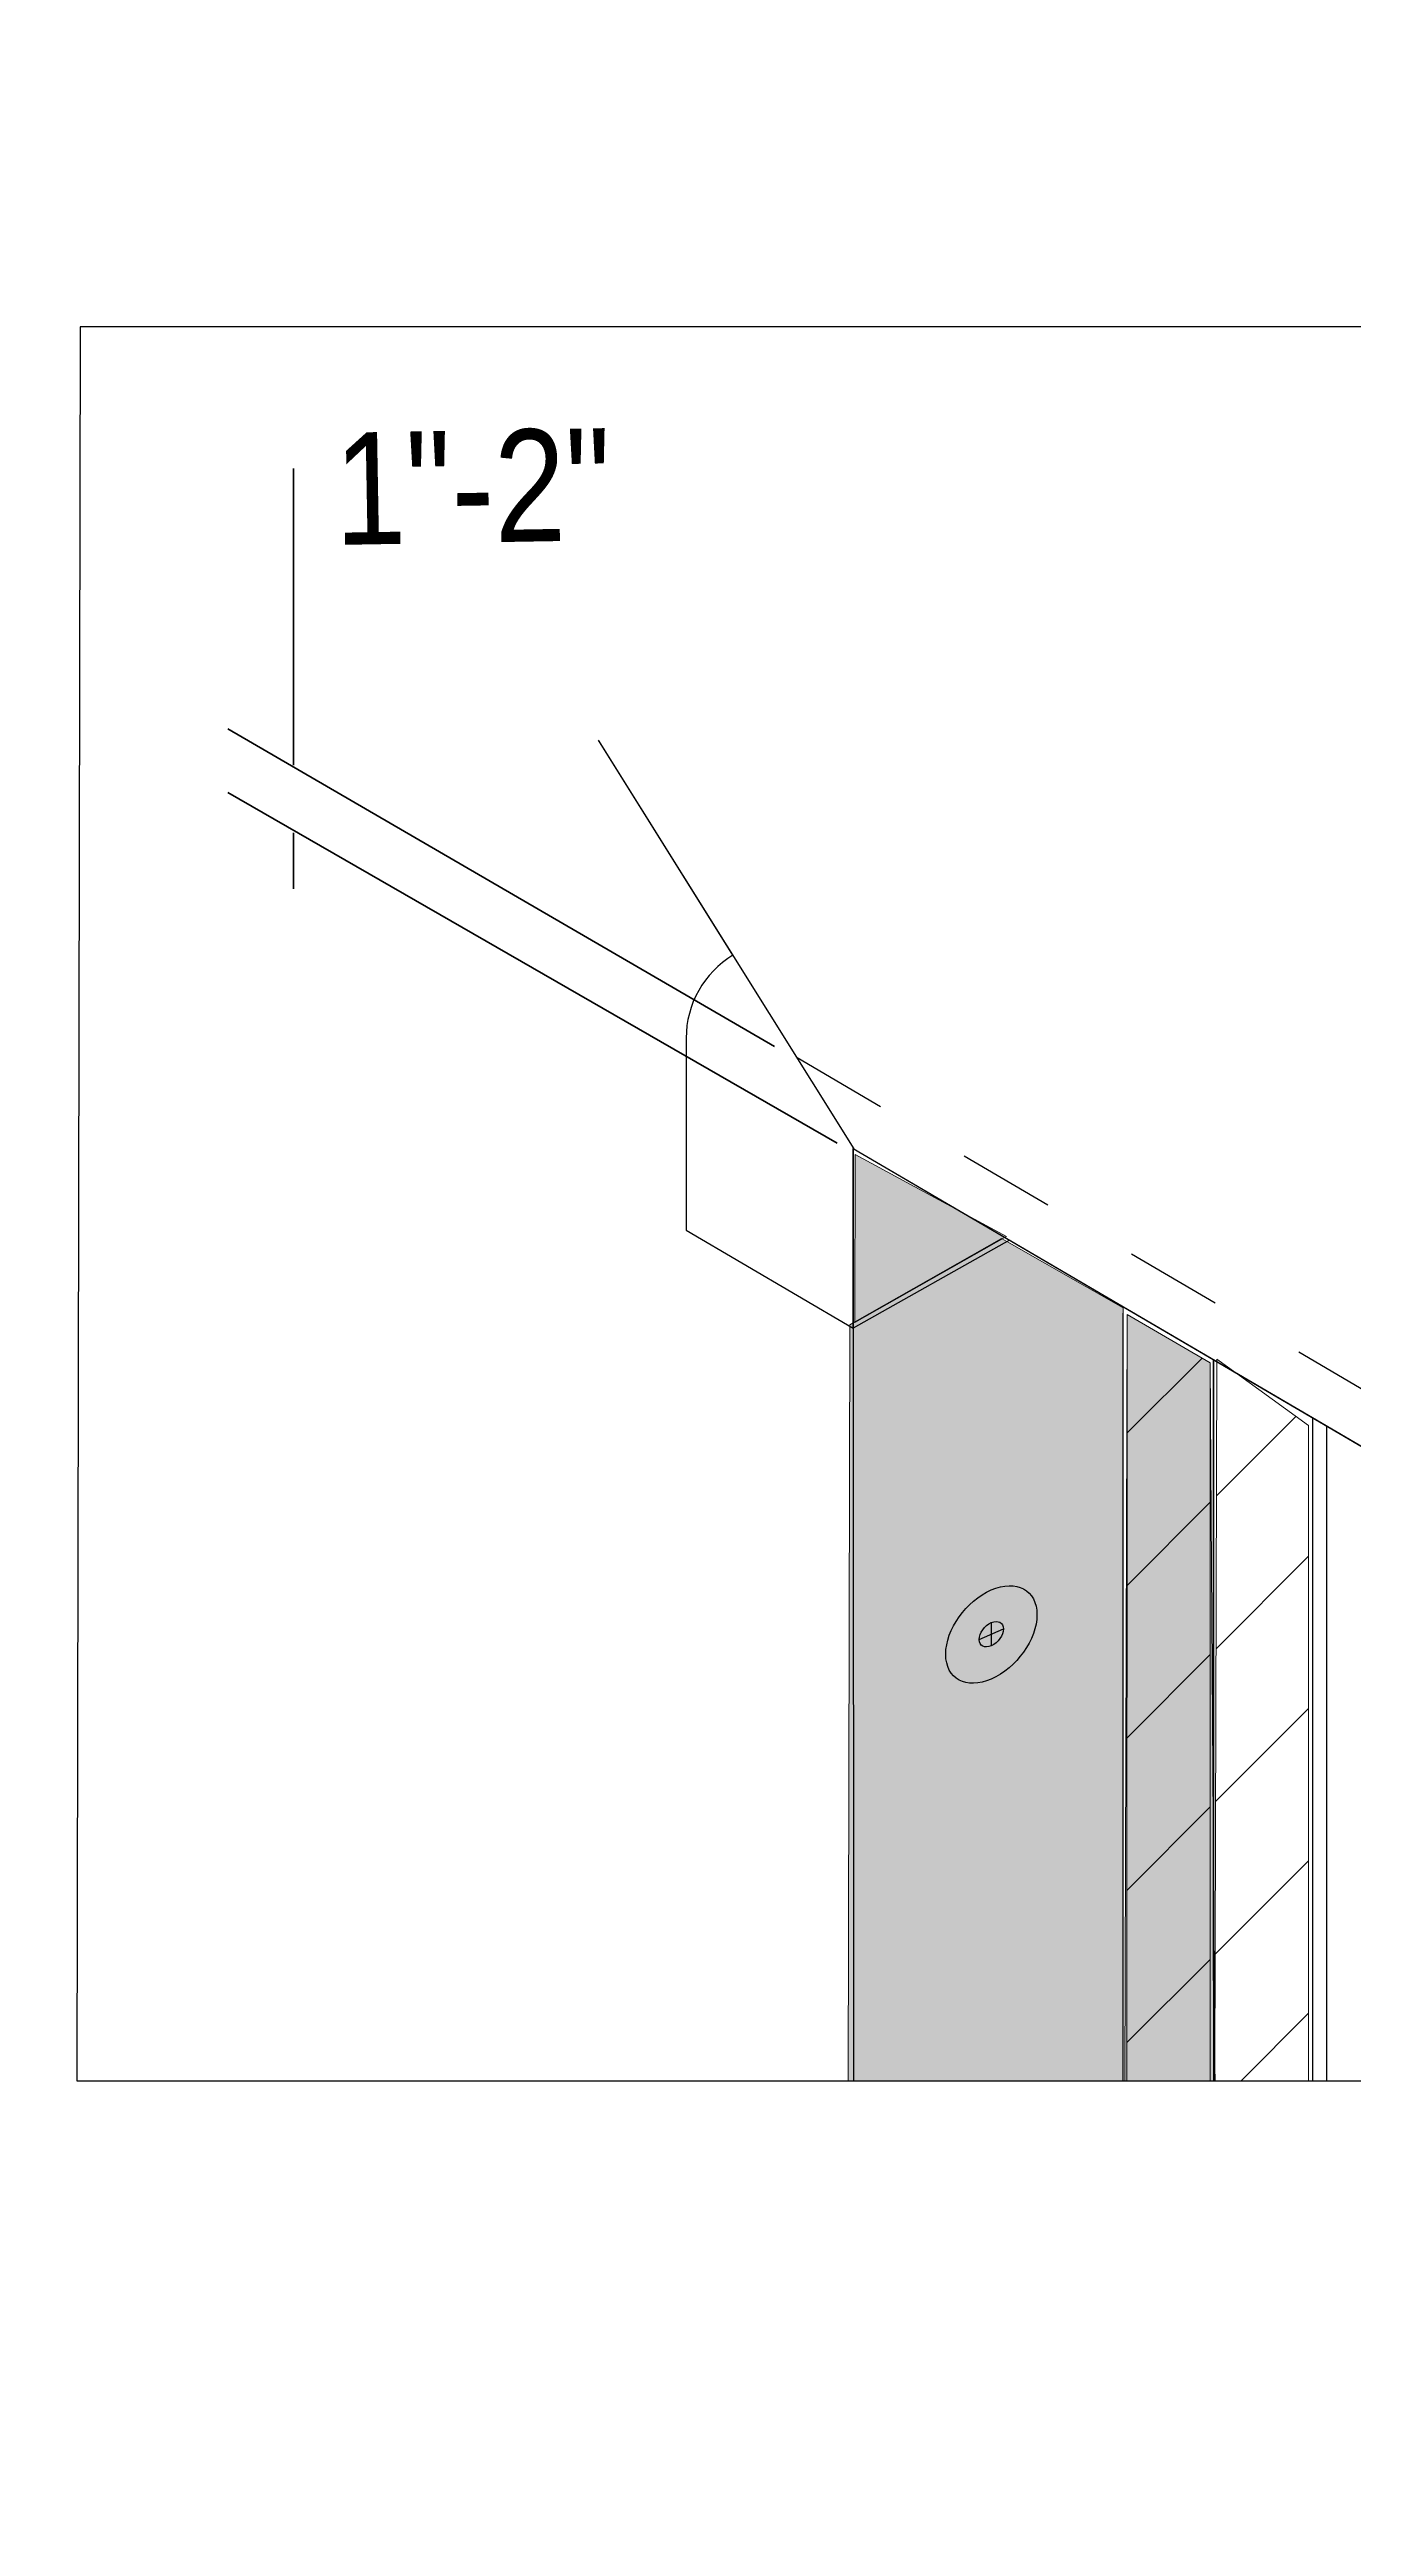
# Model space of a CAD drawing. Extents: x -1279 to 5791, y -3809 to 1769.
# Drawn here: x 3355.8 to 3476.9, y -2656 to -2426.1 of the extents above; entities that cross this region are included whole.
import ezdxf

# ---------------------------------------------------------------- set-up
doc = ezdxf.new("R2010")
doc.units = 0
doc.header["$MEASUREMENT"] = 0
doc.linetypes.add('AI-Linetype-69', pattern=[18, 9, -9])
doc.layers.add('G-ANNO-TTLB', color=7, linetype='Continuous', lineweight=0)
doc.layers.add('TYVEK', color=7, linetype='Continuous', lineweight=0)
pattern_1 = [(45, (0, 0), (-7.071067, 7.07107), [])]

# ---------------------------------------------------------------- blocks, each defined once
blk = doc.blocks.new('Block_317')
at = {"layer": 'TYVEK', "true_color": 0x003b71, "transparency": 33554687}
h = blk.add_hatch(color=156, dxfattribs=at)
h.dxf.hatch_style = 2
edge = h.paths.add_edge_path()
edge.add_spline(control_points=[(3443.28, -2577.36), (3445.62, -2576.34), (3447.52, -2573.67), (3447.52, -2571.38), (3447.52, -2569.1), (3445.62, -2568.06), (3443.28, -2569.08), (3440.95, -2570.09), (3439.05, -2572.76), (3439.05, -2575.05), (3439.05, -2577.34), (3440.95, -2578.37), (3443.28, -2577.36)], knot_values=[0, 0, 0, 0, 1, 1, 1, 2, 2, 2, 3, 3, 3, 4, 4, 4, 4], degree=3, periodic=0)
at = {"layer": 'TYVEK', "color": 18, "lineweight": 25, "true_color": 0x080808}
for p, q in [((3442.16, -2573.68), (3444.41, -2572.7)), ((3443.28, -2572.12), (3443.28, -2574.26))]:
    blk.add_line(p, q, dxfattribs=at)
at = {"layer": 'TYVEK', "color": 8, "lineweight": 25, "true_color": 0x808080}
for points in [[(3442.69, -2569.64)], [(3438.46, -2575.62)]]:
    blk.add_lwpolyline(points, dxfattribs=at)
at = {"layer": 'TYVEK', "color": 18, "lineweight": 25, "true_color": 0x000000}
blk.add_open_spline([(3443.28, -2577.36), (3445.62, -2576.34), (3447.52, -2573.67), (3447.52, -2571.38), (3447.52, -2569.1), (3445.62, -2568.06), (3443.28, -2569.08), (3440.95, -2570.09), (3439.05, -2572.76), (3439.05, -2575.05), (3439.05, -2577.34), (3440.95, -2578.37), (3443.28, -2577.36)], degree=3, knots=[0, 0, 0, 0, 1, 1, 1, 2, 2, 2, 3, 3, 3, 4, 4, 4, 4], dxfattribs=at)
at = {"layer": 'TYVEK', "color": 18, "lineweight": 25, "true_color": 0x080808}
blk.add_open_spline([(3443.28, -2574.26), (3443.9, -2573.99), (3444.41, -2573.29), (3444.41, -2572.7), (3444.41, -2572.11), (3443.9, -2571.85), (3443.28, -2572.12), (3442.66, -2572.39), (3442.16, -2573.09), (3442.16, -2573.68), (3442.16, -2574.27), (3442.66, -2574.53), (3443.28, -2574.26)], degree=3, knots=[0, 0, 0, 0, 1, 1, 1, 2, 2, 2, 3, 3, 3, 4, 4, 4, 4], dxfattribs=at)
blk = doc.blocks.new('Block_319')
at = {"layer": 'TYVEK', "true_color": 0xe6e7e8, "transparency": 33554610}
h = blk.add_hatch(color=254, dxfattribs=at)
h.dxf.hatch_style = 2
h.paths.add_polyline_path([(3463.61, -2548), (3463.6, -2614.64), (3455.88, -2614.64), (3455.9, -2543.5)])
at = {"layer": 'TYVEK', "true_color": 0x000000, "transparency": 33554687}
h = blk.add_hatch(dxfattribs=at)
h.set_pattern_fill('_U', color=18, scale=10, angle=45, style=2, pattern_type=0)
h.set_pattern_definition(pattern_1)
h.paths.add_polyline_path([(3463.61, -2548), (3463.6, -2614.64), (3455.88, -2614.64), (3455.9, -2543.5)])
at = {"layer": 'TYVEK'}
blk.add_lwpolyline([(3463.61, -2548), (3463.6, -2614.64), (3455.88, -2614.64), (3455.9, -2543.5)], close=True, dxfattribs=at)
blk.add_lwpolyline([(3463.61, -2548), (3463.6, -2614.64), (3455.88, -2614.64), (3455.9, -2543.5)], close=True, dxfattribs=at)
blk = doc.blocks.new('Block_318')
at = {"layer": 'TYVEK', "true_color": 0x808080, "transparency": 33554457}
h = blk.add_hatch(color=8, dxfattribs=at)
h.dxf.hatch_style = 2
h.paths.add_polyline_path([(3444.69, -2536.28), (3430.61, -2544.27), (3430.64, -2528.66)])
at = {"layer": 'TYVEK', "true_color": 0x808080, "transparency": 33554444}
h = blk.add_hatch(color=8, dxfattribs=at)
h.dxf.hatch_style = 2
h.paths.add_polyline_path([(3455.54, -2542.88), (3455.54, -2614.64), (3430, -2614.64), (3430.15, -2544.62), (3430.15, -2544.46), (3430.45, -2544.29), (3430.6, -2544.2), (3444.23, -2536.47), (3444.29, -2536.5), (3444.73, -2536.75)])
at = {"layer": 'TYVEK', "true_color": 0x808080, "transparency": 33554457}
h = blk.add_hatch(color=8, dxfattribs=at)
h.dxf.hatch_style = 2
h.paths.add_polyline_path([(3464.06, -2614.64), (3455.69, -2614.64), (3455.9, -2543.5), (3463.61, -2548), (3463.93, -2595.36), (3463.93, -2596.05), (3464.05, -2613.38)])
at = {"layer": 'TYVEK'}
for points in [[(3444.69, -2536.28), (3430.61, -2544.27), (3430.64, -2528.66)], [(3455.54, -2542.88), (3455.54, -2614.64), (3430, -2614.64), (3430.15, -2544.62), (3430.15, -2544.46), (3430.45, -2544.29), (3430.6, -2544.2), (3444.23, -2536.47), (3444.29, -2536.5), (3444.73, -2536.75)], [(3464.06, -2614.64), (3455.69, -2614.64), (3455.9, -2543.5), (3463.61, -2548), (3463.93, -2595.36), (3463.93, -2596.05), (3464.05, -2613.38)]]:
    blk.add_lwpolyline(points, close=True, dxfattribs=at)
blk.add_blockref('Block_319', (0, 0), dxfattribs=at)
blk = doc.blocks.new('Block_320')
at = {"layer": 'TYVEK', "color": 18, "lineweight": 25, "true_color": 0x000000}
for points in [[(3387.36, -2475.74)], [(3418.08, -2515.27)]]:
    blk.add_lwpolyline(points, dxfattribs=at)

msp = doc.modelspace()

# ---------------------------------------------------------------- hatches: boundary and pattern name
at = {"layer": 'G-ANNO-TTLB', "true_color": 0xff00ff, "transparency": 33554687}
h = msp.add_hatch(color=6, dxfattribs=at)
edge = h.paths.add_edge_path()
edge.add_spline(control_points=[(5472, -3692.6), (5472, -3692.6), (2542.48, -3692.6), (2542.48, -3692.6), (2542.48, -3692.6), (2542.48, -1235.6), (2542.48, -1235.6), (2542.48, -1235.6), (5472, -1235.6), (5472, -1235.6), (5472, -1235.6), (5472, -3692.6), (5472, -3692.6)], knot_values=[0, 0, 0, 0, 1, 1, 1, 2, 2, 2, 3, 3, 3, 4, 4, 4, 4], degree=3, periodic=0)
edge = h.paths.add_edge_path()
edge.add_spline(control_points=[(2551.48, -1244.6), (2551.48, -1244.6), (2551.48, -3683.6), (2551.48, -3683.6), (2551.48, -3683.6), (5463, -3683.6), (5463, -3683.6), (5463, -3683.6), (5463, -1244.6), (5463, -1244.6), (5463, -1244.6), (2551.48, -1244.6), (2551.48, -1244.6)], knot_values=[0, 0, 0, 0, 1, 1, 1, 2, 2, 2, 3, 3, 3, 4, 4, 4, 4], degree=3, periodic=0)
edge.add_line((2551.48, -1244.6), (2551.48, -1244.6))
at = {"layer": 'TYVEK', "true_color": 0x000000, "transparency": 33554687}
h = msp.add_hatch(dxfattribs=at)
h.set_pattern_fill('_U', color=18, scale=10, angle=45, style=2, pattern_type=0)
h.set_pattern_definition(pattern_1)
h.paths.add_polyline_path([(3472.75, -2553.83), (3472.75, -2614.64), (3464.05, -2614.64), (3464.05, -2613.38), (3464.23, -2547.89), (3464.23, -2547.65), (3465.98, -2548.92)])

# ---------------------------------------------------------------- linework, layer by layer
at = {"layer": 'G-ANNO-TTLB'}
for points in [[(5472, -3692.6), (5472, -3692.6), (2542.48, -3692.6), (2542.48, -3692.6), (2542.48, -3692.6), (2542.48, -1235.6), (2542.48, -1235.6), (2542.48, -1235.6), (5472, -1235.6), (5472, -1235.6), (5472, -1235.6), (5472, -3692.6), (5472, -3692.6)], [(2551.48, -1244.6), (2551.48, -1244.6), (2551.48, -3683.6), (2551.48, -3683.6), (2551.48, -3683.6), (5463, -3683.6), (5463, -3683.6), (5463, -3683.6), (5463, -1244.6), (5463, -1244.6), (5463, -1244.6), (2551.48, -1244.6), (2551.48, -1244.6)]]:
    msp.add_open_spline(points, degree=3, knots=[0, 0, 0, 0, 1, 1, 1, 2, 2, 2, 3, 3, 3, 4, 4, 4, 4], dxfattribs=at)
at = {"layer": 'TYVEK', "color": 240, "lineweight": 35, "true_color": 0xed2327}
for p, q in [((3378.48, -2492.52), (3378.48, -2464.97)), ((3423.16, -2518.63), (3372.36, -2489.15)), ((3428.96, -2527.62), (3372.36, -2495.07)), ((3378.48, -2498.8), (3378.48, -2504.01))]:
    msp.add_line(p, q, dxfattribs=at)
at = {"layer": 'TYVEK', "color": 18, "lineweight": 25, "true_color": 0x000000}
for p, q in [((3419.29, -2510.16), (3406.81, -2490.19)), ((3430.54, -2528.14), (3406.81, -2490.19)), ((3430.45, -2528.09), (3513.12, -2576.54)), ((3430.45, -2528.09), (3513.12, -2576.54))]:
    msp.add_line(p, q, dxfattribs=at)
at = {"layer": 'TYVEK', "color": 18, "linetype": 'AI-Linetype-69', "lineweight": 25, "true_color": 0x000000}
msp.add_line((3425.24, -2519.67), (3519.42, -2574.86), dxfattribs=at)
at = {"layer": 'TYVEK', "color": 4, "lineweight": 25, "true_color": 0x00ffff}
for p, q in [((3414.94, -2535.7), (3430.45, -2544.79)), ((3444.98, -2536.61), (3430.45, -2544.79)), ((3455.54, -2614.64), (3455.54, -2543.38))]:
    msp.add_line(p, q, dxfattribs=at)
at = {"layer": 'TYVEK', "color": 3, "lineweight": 25, "true_color": 0x00ff00}
for p, q in [((3473.15, -2614.64), (3473.15, -2553.12)), ((3474.44, -2614.64), (3474.44, -2553.88))]:
    msp.add_line(p, q, dxfattribs=at)
at = {"layer": 'TYVEK', "color": 18, "lineweight": 25, "true_color": 0x000000}
for points in [[(3423.13, -2614.64), (3447.67, -2614.64), (3452.35, -2614.64), (3452.52, -2614.64), (3452.75, -2614.64), (3461.75, -2614.64), (3462.14, -2614.64), (3462.15, -2614.64), (3462.28, -2614.64), (3462.29, -2614.64), (3472.42, -2614.64), (3472.89, -2614.64), (3474.39, -2614.64), (3480.47, -2614.64), (3496.59, -2614.64), (3519.49, -2614.64), (3591.15, -2614.64), (3591.15, -2451.82), (3358.67, -2451.82), (3358.34, -2614.64), (3422.56, -2614.64), (3423.13, -2614.64)], [(3430.44, -2528.09), (3430.45, -2544.29), (3430.45, -2544.8), (3430.49, -2614.64)], [(3463.93, -2547.72), (3463.93, -2595.36), (3463.93, -2596.05), (3463.93, -2614.64)]]:
    msp.add_lwpolyline(points, dxfattribs=at)
at = {"layer": 'TYVEK', "color": 4, "lineweight": 25, "true_color": 0x00ffff}
for points in [[(3430.45, -2544.79), (3430.45, -2528.09), (3513.12, -2576.54), (3513.15, -2593.26)], [(3463.94, -2614.64), (3463.93, -2596.05), (3463.93, -2595.36), (3463.93, -2547.72)]]:
    msp.add_lwpolyline(points, dxfattribs=at)
at = {"layer": 'TYVEK'}
msp.add_lwpolyline([(3472.75, -2553.83), (3472.75, -2614.64), (3464.05, -2614.64), (3464.05, -2613.38), (3464.23, -2547.89), (3464.23, -2547.65), (3465.98, -2548.92)], close=True, dxfattribs=at)
at = {"layer": 'TYVEK', "color": 4, "lineweight": 25, "true_color": 0x00ffff}
msp.add_open_spline([(3419.29, -2510.16), (3416.59, -2511.79), (3414.94, -2514.71), (3414.94, -2517.87), (3414.94, -2517.87), (3414.94, -2535.7), (3414.94, -2535.7)], degree=3, knots=[0, 0, 0, 0, 1, 1, 1, 2, 2, 2, 2], dxfattribs=at)

# ---------------------------------------------------------------- block references
at = {"layer": 'TYVEK'}
for name in ['Block_320', 'Block_318', 'Block_317']:
    msp.add_blockref(name, (0, 0), dxfattribs=at)

# ---------------------------------------------------------------- texts
at = {"layer": 'TYVEK', "insert": (3382.36, -2472.08), "char_height": 0.2, "attachment_point": 7, "rotation": 0.9999}
msp.add_mtext('\\C240;\\c2565101;\\FArial Narrow|b0|i0|c1;\\H10.408424;\\W1.000002;1"-2"', dxfattribs=at)

doc.saveas('drawing.dxf')
